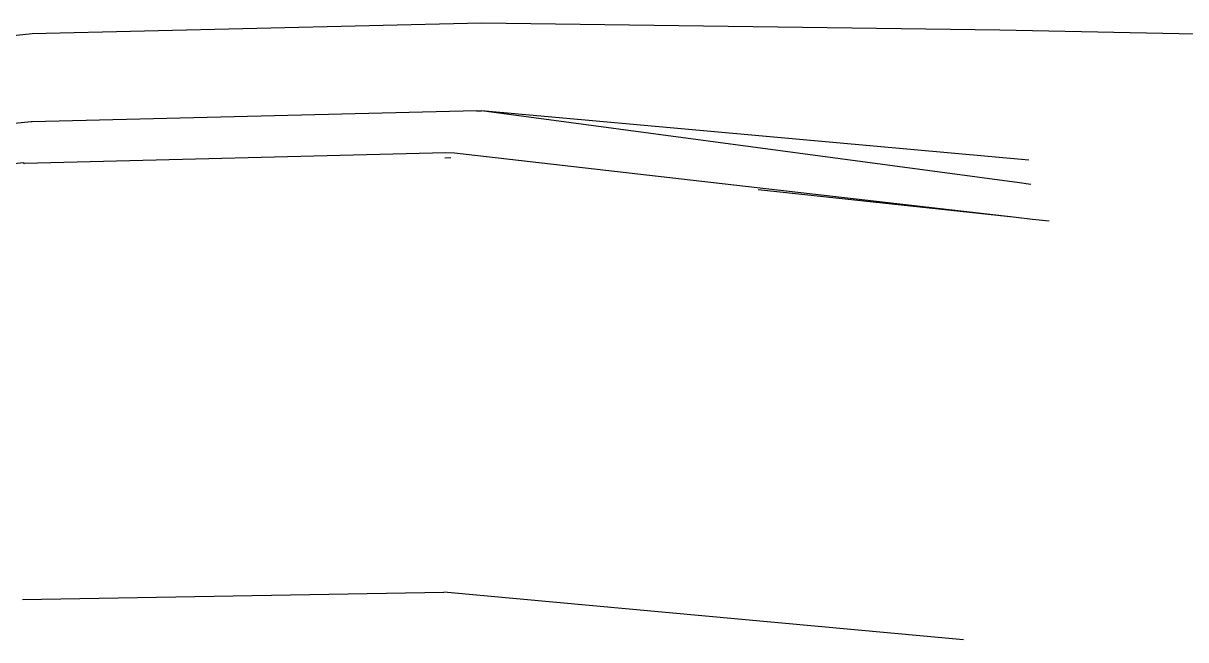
# Model space of a CAD drawing. Header units: millimetres. Extents: x -41292 to 298682, y -22072 to 33155.
# Drawn here: x 29487.21 to 29525.83, y 4437.17 to 4457.64 of the extents above; entities that cross this region are included whole.
import ezdxf

# ---------------------------------------------------------------- set-up
doc = ezdxf.new("R2010")
doc.units = ezdxf.units.MM

# ---------------------------------------------------------------- blocks, each defined once
blk = doc.blocks.new('AHSISHEUD')
for p, q in [((30129.802, 22105.724), (30114.888, 22105.369)), ((30147.023, 22105.489), (30129.802, 22105.724)), ((30114.888, 22105.369), (30101.567, 22103.983)), ((30167.261, 22105.105), (30147.023, 22105.489)), ((30129.642, 22102.811), (30114.888, 22102.456)), ((30129.642, 22102.811), (30129.802, 22102.811)), ((30147.989, 22101.179), (30129.802, 22102.811)), ((30147.675, 22100.426), (30129.802, 22102.811)), ((30114.847, 22102.456), (30101.567, 22101.07)), ((30114.888, 22102.456), (30114.847, 22102.456)), ((30114.59, 22101.091), (30101.567, 22099.686)), ((30114.59, 22101.091), (30114.627, 22101.072)), ((30128.607, 22101.424), (30114.627, 22101.072)), ((30128.789, 22101.251), (30128.588, 22101.246)), ((30128.906, 22101.41), (30128.607, 22101.424)), ((30147.564, 22099.273), (30128.906, 22101.41)), ((30148.05, 22100.365), (30147.675, 22100.426)), ((30147.564, 22099.273), (30138.998, 22100.197)), ((30148.104, 22099.211), (30147.564, 22099.273)), ((30148.661, 22099.153), (30148.104, 22099.211)), ((30114.565, 22086.595), (30128.553, 22086.836)), ((30145.82, 22085.256), (30128.553, 22086.836))]:
    blk.add_line(p, q)

msp = doc.modelspace()

# ---------------------------------------------------------------- block references
msp.add_blockref('AHSISHEUD', (-627.372, -17648.087))

doc.saveas('drawing.dxf')
